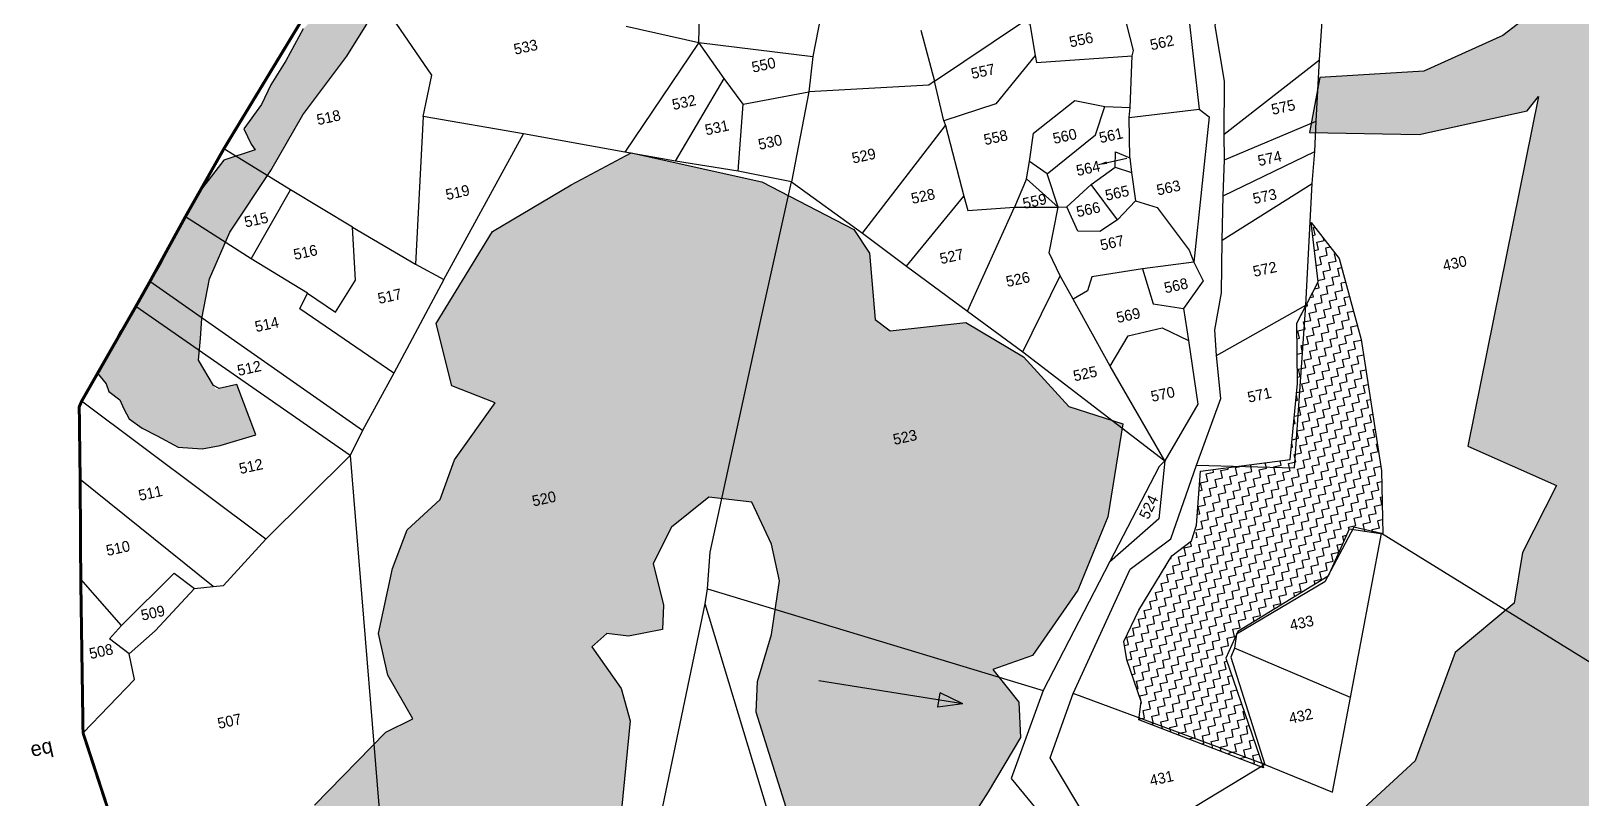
# Model space of a CAD drawing. Header units: metres. Extents: x 282146 to 284989, y 2016198 to 2020938.
# Drawn here: x 282202 to 283283, y 2017945 to 2018481 of the extents above; entities that cross this region are included whole.
import ezdxf
from ezdxf.enums import TextEntityAlignment as Align

# ---------------------------------------------------------------- set-up
doc = ezdxf.new("R2010")
doc.units = ezdxf.units.M
doc.header["$MEASUREMENT"] = 0
for name, color, linetype in [('POLY_HATCH', 12, 'Continuous'), ('POLY_PARCEL', 6, 'Continuous'), ('POLY_WATER', 4, 'Continuous'), ('SYM_ARROW', 1, 'Continuous'), ('TEXT_MAPOUT', 7, 'Continuous'), ('TEXT_PARCEL', 7, 'Continuous'), ('V_BOUND_LINE', 7, 'Continuous')]:
    doc.layers.add(name, color=color, linetype=linetype)
doc.styles.get("Standard").update_dxf_attribs({"font": 'arial.ttf'})
doc.styles.add('TEXT_MAP', font='', dxfattribs={"height": 1.8})
doc.styles.get('TEXT_MAP').set_extended_font_data('Kruti Dev 050')
doc.dimstyles.get("Standard").update_dxf_attribs({"dimtxt": 0.18, "dimasz": 0.18, "dimexe": 0.18, "dimexo": 0.0625, "dimgap": 0.09, "dimtad": 0, "dimtih": 1, "dimtoh": 1, "dimdec": 4, "dimzin": 0, "dimdsep": 46, "dimtxsty": 'Standard', "dimcen": 0.09, "dimadec": 0, "dimazin": 0, "dimtfac": 1, "dimtdec": 4, "dimtofl": 0, "dimtmove": 0, "dimatfit": 3, "dimfxl": 0, "dimtolj": 1, "dimtzin": 0, "dimarcsym": 0})
pattern_1 = [(12.37531, (282698.511, 2015839.8285), (3.793151, 5.925559), [4.97495, -4.97495]), (102.37531, (282703.3703, 2015840.8947), (-5.925559, 3.793151), [4.97495, -4.97495])]

# ---------------------------------------------------------------- blocks, each defined once
blk = doc.blocks.new('ARROWASPECT')
h = blk.add_hatch(color=256)
h.paths.add_polyline_path([(2.85, -2.85), (3.72, -1.98), (0, 0)])
h.paths.add_polyline_path([(0, 0), (1.98, -3.72), (2.85, -2.85)])
for points in [[(0, 0), (17.15, -17.15)], [(0, 0), (1.98, -3.72)], [(0, 0), (3.72, -1.98)], [(3.72, -1.98), (1.98, -3.72)]]:
    blk.add_lwpolyline(points)
blk = doc.blocks.new('TEXTARROW')
blk.add_leader([(0.04, -0.01), (8.68, -0.01)], dimstyle='Standard', override={"dimtxt": 2.5, "dimasz": 2.5, "dimexe": 1.25, "dimexo": 0.625, "dimgap": 0.625, "dimtad": 1, "dimtih": 0, "dimtoh": 0, "dimzin": 8, "dimcen": 2.5, "dimtofl": 1})
blk = doc.blocks.new('5647')
at = {"layer": 'POLY_HATCH'}
h = blk.add_hatch(dxfattribs=at)
h.set_pattern_fill('ZIGZAG', color=256, scale=39.799596, angle=12.3753, style=0)
h.set_pattern_definition(pattern_1)
h.paths.add_polyline_path([(283332.6, 2018988.3), (283319.4, 2019080.7), (283314, 2019111.7), (283080.3, 2019096.7), (283112.7, 2019045), (283119.5, 2018699.7), (283150.7, 2018656.9), (283268.8, 2018639.2), (283309.7, 2018636), (283270.6, 2018587.3), (283204.2, 2018536.1), (283151.8, 2018512.4), (283082.7, 2018508.2), (283075.9, 2018471.8), (283148.6, 2018470.3), (283220.2, 2018486), (283227.7, 2018495.5), (283180.9, 2018263.7), (283239.7, 2018237.5), (283217.1, 2018193.1), (283214.8, 2018178.6), (283319.7, 2018214.6), (283315.8, 2018227.4), (283324.2, 2018253.3), (283335, 2018290.8), (283333.2, 2018317.5), (283342.4, 2018339.5), (283350.2, 2018372.4), (283349.1, 2018400.2), (283358.8, 2018420.3), (283364.7, 2018443.7), (283362.6, 2018480.4), (283372.7, 2018507.6), (283379, 2018543.1), (283396.6, 2018568), (283430.6, 2018618.6), (283423.9, 2018649.2), (283422.3, 2018674.9), (283439.9, 2018718.4), (283451.4, 2018748), (283436.4, 2018802.9), (283351.6, 2018837.4)])
h = blk.add_hatch(dxfattribs=at)
h.set_pattern_fill('ZIGZAG', color=256, scale=39.799596, angle=12.3753, style=0)
h.set_pattern_definition(pattern_1)
h.paths.add_polyline_path([(282291.1, 2018344.9), (282286.9, 2018339.6), (282281.2, 2018327.8), (282274.8, 2018317.7), (282271.9, 2018312.4), (282277.8, 2018305.1), (282279.6, 2018300), (282286.9, 2018294.4), (282289.5, 2018288.5), (282293.1, 2018281.9), (282301.8, 2018275.6), (282311.6, 2018270.6), (282325.5, 2018263.2), (282341.6, 2018261.9), (282353.5, 2018264.3), (282377.2, 2018271.2), (282364.6, 2018304.7), (282350.6, 2018301.4), (282339.2, 2018320.7), (282340.4, 2018335.2), (282341.4, 2018348.5), (282346.5, 2018374.8), (282359.9, 2018405.6), (282387.1, 2018446.6), (282408.4, 2018483.6), (282437.4, 2018522.4), (282463.1, 2018563.7), (282481.9, 2018598.5), (282493.2, 2018621.7), (282506.3, 2018644.5), (282543, 2018657.3), (282558.5, 2018666.8), (282582.6, 2018684.2), (282598, 2018681.6), (282627.9, 2018694.4), (282623.4, 2018709.5), (282625.2, 2018717.3), (282630.8, 2018740.8), (282618, 2018748.9), (282605.4, 2018742.7), (282595.4, 2018735.2), (282589.4, 2018734.1), (282569, 2018730), (282563.4, 2018727), (282528.7, 2018718.5), (282524.7, 2018708.4), (282510.6, 2018698.2), (282501, 2018682.7), (282487.1, 2018666.3), (282475.9, 2018645.1), (282465.8, 2018626.2), (282453.7, 2018609.3), (282444.6, 2018602), (282432.4, 2018580.6), (282417, 2018548.9), (282408.5, 2018540.5), (282397.1, 2018519.3), (282387.2, 2018503.5), (282380.8, 2018490.4), (282369.2, 2018474.2), (282374.1, 2018464), (282376.7, 2018460.4), (282355.9, 2018453.5), (282341.8, 2018435.2), (282329.1, 2018414.6), (282314.2, 2018384.9), (282299.7, 2018360.3)])
h = blk.add_hatch(dxfattribs=at)
h.set_pattern_fill('ZIGZAG', color=256, scale=39.799596, angle=12.3753, style=0)
h.set_pattern_definition(pattern_1)
h.paths.add_polyline_path([(282625.4, 2018081.5), (282619.3, 2018103), (282600, 2018130.7), (282609.9, 2018139.5), (282624.2, 2018137.8), (282646.8, 2018142.1), (282647.5, 2018158.2), (282640.7, 2018185.8), (282652.8, 2018210), (282677.5, 2018229.9), (282706, 2018226.5), (282718.9, 2018199.1), (282769.8, 2018409.4), (282712.7, 2018439.1), (282626, 2018458.2), (282586.2, 2018437), (282534, 2018406.1), (282496.7, 2018345.2), (282507.2, 2018303.8), (282535.9, 2018292.4), (282508.9, 2018254.6), (282499.4, 2018228.3), (282477.4, 2018208.2), (282467.8, 2018182.5), (282458.5, 2018139.6), (282464.6, 2018111.8), (282481.3, 2018082.9), (282463.2, 2018074), (282416.1, 2018025.7), (282415.1, 2017979.7), (282425.8, 2017943.9), (282445.4, 2017917.8), (282434.3, 2017904.9), (282404.6, 2017882.5), (282396.9, 2017860.7), (282416.1, 2017836.4), (282441.6, 2017776.9), (282477, 2017754.8), (282466.8, 2017731.8), (282470.2, 2017690.5), (282440.5, 2017658.3), (282413.5, 2017629.5), (282412.6, 2017602.2), (282433.9, 2017587.5), (282493.3, 2017550.6), (282533, 2017521.2), (282556.4, 2017487.5), (282541.4, 2017470.4), (282542.4, 2017447), (282551.4, 2017424.7), (282568.2, 2017409.4), (282609.9, 2017412.3), (282568.6, 2017388.6), (282564.3, 2017366.9), (282584.3, 2017345.6), (282608.2, 2017325.2), (282658.1, 2017328.5), (282669.5, 2017292.2), (282690, 2017271.8), (282728.6, 2017253.9), (282798.6, 2017235.3), (282762, 2017278.6), (282732.4, 2017362.9), (282692.4, 2017456.7), (282654.2, 2017510.7), (282624.6, 2017531.9), (282589.2, 2017569.7), (282598.5, 2017606.4), (282612, 2017664.8), (282606.9, 2017701.1), (282594.1, 2017753.1), (282596.6, 2017801.5), (282602.9, 2017851.9), (282602.2, 2017899.6), (282605.3, 2017945.4), (282619.5, 2018022.7)])
h = blk.add_hatch(dxfattribs=at)
h.set_pattern_fill('ZIGZAG', color=256, scale=39.799596, angle=12.3753, style=0)
h.set_pattern_definition(pattern_1)
h.paths.add_polyline_path([(282984.6, 2018191), (282962.7, 2018155), (282952.7, 2018134.1), (282954.7, 2018122), (282964.2, 2018094.3), (282962.7, 2018082.2), (283045.3, 2018050.4), (283020.4, 2018123), (283028.4, 2018140.7), (283088.3, 2018177.4), (283102.3, 2018208.7), (283124.6, 2018205.3), (283123.6, 2018247.4), (283110.1, 2018334.5), (283095.5, 2018388.2), (283077.1, 2018411.9), (283081.6, 2018372.7), (283067.5, 2018345.3), (283068, 2018305.2), (283063, 2018254.9), (283003.5, 2018247.1), (283000.4, 2018202.8)])
h = blk.add_hatch(dxfattribs=at)
h.set_pattern_fill('ZIGZAG', color=256, scale=39.799596, angle=12.3753, style=0)
h.set_pattern_definition(pattern_1)
h.paths.add_polyline_path([(283033, 2017941.8), (282991.8, 2017949.4), (282954.4, 2017962), (282921.2, 2017980.4), (282907.7, 2017997.2), (282884.2, 2017996.9), (282852.5, 2018018.4), (282862.8, 2018034.5), (282884.1, 2018070.4), (282883.1, 2018093.8), (282865.8, 2018115.6), (282892.2, 2018124.9), (282922.2, 2018168.2), (282942.1, 2018216.9), (282952.2, 2018278.5), (282916.4, 2018290), (282886.3, 2018323), (282848, 2018345.7), (282797.9, 2018340.3), (282787.9, 2018347.8), (282784.2, 2018391.6), (282773.8, 2018407.4), (282769.8, 2018409.4), (282718.9, 2018199.2), (282724.4, 2018174.4), (282719, 2018138.7), (282709.9, 2018107.6), (282708.8, 2018087.2), (282800.6, 2017795.6), (282850.6, 2017767.1), (282898.4, 2017745), (282961.7, 2017709.7), (282992.6, 2017676.2), (283029, 2017657), (283047.1, 2017640.9), (283068.7, 2017615.1), (283091.8, 2017614), (283127.4, 2017619.7), (283138.9, 2017611.1), (283142.7, 2017608.4), (283239.3, 2017765.2), (283175.3, 2017796.6), (283155.1, 2017803.2), (283123.4, 2017815), (283100.4, 2017809.2), (283078.7, 2017793.8), (283079.7, 2017817.6), (283066.4, 2017890.9)])
h = blk.add_hatch(dxfattribs=at)
h.set_pattern_fill('ZIGZAG', color=256, scale=39.799596, angle=12.3753, style=0)
h.set_pattern_definition(pattern_1)
h.paths.add_polyline_path([(283621.5, 2018058.7), (283581.2, 2018107.6), (283596.4, 2018230.7), (283496.1, 2018180.5), (283397.4, 2018142.5), (283352.9, 2018127.1), (283353.1, 2018158.2), (283377.1, 2018177.5), (283392, 2018205), (283323, 2018203.9), (283319.7, 2018214.6), (283214.8, 2018178.6), (283211.7, 2018159.5), (283172.4, 2018126.9), (283145.9, 2018054.9), (283111.9, 2018023.5), (283119.2, 2017964.6), (283147.9, 2017917.3), (283164.7, 2017853.4), (283228.7, 2017857.6), (283301.7, 2017852.5), (283366.8, 2017773.8), (283423.3, 2017773.5), (283508.7, 2017737.3), (283532.7, 2017738.9), (283598.6, 2017721), (283646.9, 2017693.5), (283678.6, 2017690.6), (283726.1, 2017660.2), (283748.3, 2017642.5), (283769.4, 2017642.9), (283849.3, 2017625.3), (283917.1, 2017612), (283911.5, 2017637.5), (283814.6, 2017693.7), (283722.8, 2017720), (283700.1, 2017753.1), (283660.5, 2017747.2), (283611.4, 2017771.7), (283559.6, 2017770.2), (283517.7, 2017787.7), (283455.1, 2017803.6), (283448.8, 2017864.2), (283500.8, 2017895.6), (283555.8, 2017889.4), (283608, 2017940.3), (283631.4, 2018020.1)])
for points in [[(283012.1, 2019205.3), (283112.7, 2019045), (283119.5, 2018699.7), (283150.7, 2018656.9), (283268.8, 2018639.2), (283309.7, 2018636), (283270.6, 2018587.3), (283204.2, 2018536.1), (283151.8, 2018512.4), (283082.7, 2018508.2), (283075.9, 2018471.8), (283148.6, 2018470.3), (283220.2, 2018486), (283227.7, 2018495.5), (283180.9, 2018263.7), (283239.7, 2018237.5), (283217.1, 2018193.1), (283211.7, 2018159.5), (283172.4, 2018126.9), (283145.9, 2018054.9), (283111.9, 2018023.5)], [(282291.1, 2018344.9), (282286.9, 2018339.6), (282281.2, 2018327.8), (282274.8, 2018317.7), (282271.9, 2018312.4), (282277.8, 2018305.1), (282279.6, 2018300), (282286.9, 2018294.4), (282289.5, 2018288.5), (282293.1, 2018281.9), (282301.8, 2018275.6), (282311.6, 2018270.6), (282325.5, 2018263.2), (282341.6, 2018261.9), (282353.5, 2018264.3), (282377.2, 2018271.2), (282364.6, 2018304.7), (282352.8, 2018301.9), (282349.1, 2018303.9), (282339.2, 2018320.7), (282340.4, 2018335.2), (282341.4, 2018348.5), (282346.5, 2018374.8), (282359.9, 2018405.6), (282387.1, 2018446.6), (282408.4, 2018483.6), (282437.4, 2018522.4), (282463.1, 2018563.7)], [(282408.5, 2018540.5), (282397.1, 2018519.3), (282387.2, 2018503.5), (282380.8, 2018490.4), (282369.2, 2018474.2), (282374.1, 2018464), (282376.7, 2018460.4), (282355.9, 2018453.5), (282341.8, 2018435.2), (282329.1, 2018414.6), (282314.2, 2018384.9), (282299.7, 2018360.3), (282291.1, 2018344.9)], [(282800.6, 2017795.6), (282708.8, 2018087.2), (282709.9, 2018107.6), (282719, 2018138.7), (282724.4, 2018174.4), (282719, 2018198.8), (282706, 2018226.5), (282677.5, 2018229.9), (282652.8, 2018210), (282640.7, 2018185.8), (282647.5, 2018158.2), (282646.8, 2018142.1), (282624.2, 2018137.8), (282609.9, 2018139.5), (282600, 2018130.7), (282619.3, 2018103), (282625.4, 2018081.5), (282619.5, 2018022.7)], [(282416.1, 2018025.7), (282463.2, 2018074), (282481.3, 2018082.9), (282464.6, 2018111.8), (282458.5, 2018139.6), (282467.8, 2018182.5), (282477.4, 2018208.2), (282499.4, 2018228.3), (282508.9, 2018254.6), (282535.9, 2018292.4), (282507.2, 2018303.8), (282496.7, 2018345.2), (282534, 2018406.1), (282586.2, 2018437), (282626, 2018458.2), (282712.7, 2018439.1), (282773.8, 2018407.4), (282784.2, 2018391.6), (282787.9, 2018347.8), (282797.9, 2018340.3), (282848, 2018345.7), (282886.3, 2018323), (282916.4, 2018290), (282952.2, 2018278.5), (282942.1, 2018216.9), (282922.2, 2018168.2), (282892.2, 2018124.9), (282865.8, 2018115.6), (282883.1, 2018093.8), (282884.1, 2018070.4), (282862.8, 2018034.5), (282852.5, 2018018.4)], [(283045.3, 2018050.4), (282962.7, 2018082.2), (282964.2, 2018094.3), (282954.7, 2018122), (282952.7, 2018134.1), (282962.7, 2018155), (282984.6, 2018191), (282997.7, 2018200.8), (283001, 2018211.2), (283003.5, 2018247.1), (283063, 2018254.9), (283068, 2018305.2), (283067.5, 2018345.3), (283081.6, 2018372.7), (283077.1, 2018411.9), (283095.5, 2018388.2), (283110.1, 2018334.5), (283123.6, 2018247.4), (283124.6, 2018205.3), (283102.3, 2018208.7), (283088.3, 2018177.4), (283028.4, 2018140.7), (283020.4, 2018123), (283045.3, 2018050.4)]]:
    blk.add_lwpolyline(points, dxfattribs=at)
at = {"layer": 'POLY_PARCEL'}
for points in [[(283082.5, 2018519.8), (283090.5, 2018634.7)], [(282772.1, 2018591.5), (282761.7, 2018603.6), (282768.6, 2018565.7), (282753.9, 2018559.8), (282746.6, 2018522.2)], [(282671, 2018531.4), (282672.2, 2018585.3)], [(282488.1, 2018482.3), (282493.8, 2018509.7), (282460, 2018559)], [(282827.3, 2018505.8), (282885.7, 2018544.9), (282890.4, 2018543.8)], [(282958.4, 2018522.5), (282959.3, 2018526), (282952.3, 2018552.9)], [(282622.7, 2018542.3), (282671, 2018531.4)], [(282818.2, 2018539.6), (282827.3, 2018505.8)], [(282890.4, 2018543.8), (282894.1, 2018522.8)], [(282671, 2018531.4), (282621.8, 2018458.8)], [(282687.7, 2018507.6), (282671, 2018531.4)], [(282671, 2018531.4), (282746.6, 2018522.2)], [(282746.6, 2018522.2), (282743.8, 2018498.7)], [(282894.1, 2018522.8), (282868, 2018490.8), (282833.5, 2018479.4)], [(282894.1, 2018522.8), (282894.9, 2018518.2), (282958.4, 2018522.5)], [(282957, 2018488.4), (282958.4, 2018522.5)], [(283019.4, 2018470.7), (283082.5, 2018519.8)], [(283080.4, 2018479.3), (283082.5, 2018519.8)], [(282655.4, 2018452.8), (282687.7, 2018507.6)], [(282700.3, 2018490.5), (282687.7, 2018507.6)], [(282827.3, 2018505.8), (282823.5, 2018503.2), (282743.8, 2018498.7)], [(282833.5, 2018479.4), (282827.3, 2018505.8)], [(282700.3, 2018490.5), (282743.8, 2018498.7)], [(282743.8, 2018498.7), (282732.4, 2018439)], [(282890.2, 2018452.5), (282892.8, 2018471.3), (282920.3, 2018493), (282940.3, 2018488.9)], [(282488.1, 2018482.3), (282483, 2018384.5)], [(282554.7, 2018470.9), (282488.1, 2018482.3)], [(282697, 2018446.1), (282700.3, 2018490.5)], [(282902, 2018444.3), (282934.1, 2018470.2), (282940.3, 2018488.9)], [(282940.3, 2018488.9), (282957, 2018488.4)], [(282956.4, 2018481.7), (282957, 2018488.4)], [(282956.4, 2018481.7), (283002.7, 2018487.1)], [(282779.5, 2018405), (282834.5, 2018476.3)], [(282833.5, 2018479.4), (282834.5, 2018476.3)], [(282834.5, 2018476.3), (282846.6, 2018429.5)], [(282956.7, 2018455), (282956.4, 2018481.7)], [(283019.5, 2018453.6), (283080.4, 2018479.3)], [(283079.5, 2018459.2), (283080.4, 2018479.3)], [(282501.8, 2018374.2), (282554.7, 2018470.9)], [(282621.8, 2018458.8), (282554.7, 2018470.9)], [(282400.2, 2018433.7), (282355.9, 2018460.9)], [(282655.4, 2018452.8), (282621.8, 2018458.8)], [(282697, 2018446.1), (282655.4, 2018452.8)], [(282888.3, 2018441), (282890.2, 2018452.5)], [(282902, 2018444.3), (282890.2, 2018452.5)], [(282947.1, 2018448.8), (282947.3, 2018458.8), (282956.7, 2018455)], [(282956.7, 2018455), (282957.8, 2018445.1)], [(283018.7, 2018429.6), (283079.5, 2018459.2)], [(283077.6, 2018437.8), (283079.5, 2018459.2)], [(282732.4, 2018439), (282697, 2018446.1)], [(282909.3, 2018422.2), (282902, 2018444.3)], [(282931.1, 2018437.3), (282947.1, 2018448.8)], [(282947.1, 2018448.8), (282957.8, 2018445.1)], [(282957.8, 2018445.1), (282960.6, 2018426.5)], [(282374.1, 2018387.9), (282400.2, 2018433.7)], [(282441.3, 2018409), (282400.2, 2018433.7)], [(282676.7, 2018169), (282678.5, 2018193.3), (282712, 2018347.4), (282732.4, 2018439)], [(282732.4, 2018439), (282779.5, 2018405)], [(282888.3, 2018441), (282880.3, 2018422.1)], [(282909.3, 2018422.2), (282888.3, 2018441)], [(282915, 2018422.4), (282931.1, 2018437.3)], [(282948.5, 2018413.9), (282931.1, 2018437.3)], [(283017.9, 2018400.4), (283077.6, 2018437.8)], [(283073.4, 2018357.1), (283077.6, 2018437.8)], [(282808.7, 2018383), (282846.6, 2018429.5)], [(282846.6, 2018429.5), (282849.3, 2018420), (282880.3, 2018422.1)], [(282849.2, 2018353.2), (282880.3, 2018422.1)], [(282880.3, 2018422.1), (282909.3, 2018422.2)], [(282910.5, 2018376.7), (282903.3, 2018392), (282909.3, 2018422.2)], [(282909.3, 2018422.2), (282915, 2018422.4)], [(282948.5, 2018413.9), (282936.9, 2018406.1), (282922.2, 2018406.2), (282915, 2018422.4)], [(282960.6, 2018426.5), (282948.5, 2018413.9)], [(282960.6, 2018426.5), (282974.9, 2018421.9), (282996, 2018393.7), (282999.1, 2018385.8)], [(282374.1, 2018387.9), (282330.4, 2018415.9)], [(282411.4, 2018365.2), (282429.9, 2018352.7), (282443.2, 2018373.8), (282441.3, 2018409)], [(282441.3, 2018409), (282483, 2018384.5)], [(282779.5, 2018405), (282808.7, 2018383)], [(282411.4, 2018365.2), (282374.1, 2018387.9)], [(282483, 2018384.5), (282501.8, 2018374.2)], [(282808.7, 2018383), (282849.2, 2018353.2)], [(282965.2, 2018381.4), (282931.6, 2018376), (282928.7, 2018366.8), (282919.1, 2018361.2)], [(282999.1, 2018385.8), (282965.2, 2018381.4)], [(282965.2, 2018381.4), (282972.3, 2018358.1), (282992.3, 2018355)], [(282447.9, 2018274.2), (282306.9, 2018373)], [(282501.8, 2018374.2), (282468.7, 2018312.1)], [(282885.8, 2018326.3), (282910.5, 2018376.7)], [(282919.1, 2018361.2), (282910.5, 2018376.7)], [(282468.7, 2018312.1), (282406.2, 2018354.9), (282411.4, 2018365.2)], [(282943.8, 2018316.7), (282919.1, 2018361.2)], [(282439.7, 2018257.5), (282297.6, 2018356.5)], [(282849.2, 2018353.2), (282885.8, 2018326.3)], [(283000.9, 2018251), (283065.9, 2018249.2), (283073.4, 2018357.1)], [(283014.2, 2018323.7), (283073.4, 2018357.1)], [(282943.8, 2018316.7), (282955.7, 2018336.9), (282978.3, 2018342.2), (282995.7, 2018333.7)], [(282885.8, 2018326.3), (282979.9, 2018253.9)], [(282468.7, 2018312.1), (282447.9, 2018274.2)], [(282979.9, 2018253.9), (282943.8, 2018316.7)], [(282383.8, 2018202), (282261.6, 2018293.6)], [(282447.9, 2018274.2), (282439.7, 2018257.5)], [(282383.8, 2018202), (282439.7, 2018257.5)], [(282439.7, 2018257.5), (282464.2, 2017958.1)], [(282979.9, 2018253.9), (282976.1, 2018250.2), (282943.3, 2018186.7)], [(282348.7, 2018170.6), (282260.6, 2018241.7)], [(283123.6, 2018205.7), (283105.3, 2018209.9), (283086, 2018173.6), (283027.5, 2018138.9), (283026.1, 2018129.6)], [(283103, 2018097), (283123.6, 2018205.7)], [(283290.9, 2018102.3), (283123.6, 2018205.7)], [(282348.7, 2018170.6), (282355.7, 2018171.3), (282383.8, 2018202)], [(282288, 2018144.9), (282261, 2018175.6)], [(282288, 2018144.9), (282323, 2018179.6), (282336.5, 2018169.3)], [(282336.5, 2018169.3), (282310.4, 2018141.2), (282293, 2018126.1)], [(282336.5, 2018169.3), (282348.7, 2018170.6)], [(282675, 2018159.2), (282676.7, 2018169)], [(282676.7, 2018169), (282899.2, 2018101.6)], [(282647, 2018024.8), (282675, 2018159.2)], [(282980.2, 2017689), (282786.9, 2017788.8), (282675, 2018159.2)], [(282293, 2018126.1), (282280.1, 2018135.9), (282288, 2018144.9)], [(282262.5, 2018073.6), (282296.7, 2018109), (282293, 2018126.1)], [(283026.1, 2018129.6), (283023.6, 2018123.7), (283046.2, 2018052.5)], [(283103, 2018097), (283026.1, 2018129.6)], [(283046.2, 2018052.5), (282919.1, 2018099.6)], [(283046.2, 2018052.5), (283091.1, 2018034.1), (283103, 2018097)], [(283046.2, 2018052.5), (282993, 2018020.2), (282999.8, 2017978.5)]]:
    blk.add_lwpolyline(points, dxfattribs=at)
at = {"layer": 'POLY_WATER'}
for points in [[(282956.3, 2018575.7), (282995.2, 2018553.4), (283002.7, 2018487.1)], [(283019.4, 2018470.7), (283019.5, 2018505.7), (283013.3, 2018542.5), (283018.3, 2018573)], [(283002.7, 2018487.1), (283009.3, 2018482.2), (282999.1, 2018385.8)], [(283019.5, 2018453.6), (283019.4, 2018470.7)], [(283018.7, 2018429.6), (283019.5, 2018453.6)], [(283017.9, 2018400.4), (283018.7, 2018429.6)], [(283014.2, 2018323.7), (283013.2, 2018340.9), (283017.5, 2018365.4), (283017.9, 2018400.4)], [(282999.1, 2018385.8), (283005.3, 2018373.4), (282992.3, 2018355)], [(282992.3, 2018355), (282995.7, 2018333.7)], [(282995.7, 2018333.7), (283001.8, 2018291.5), (282979.9, 2018253.9)], [(283000.9, 2018251), (283017, 2018295.3), (283014.2, 2018323.7)], [(282919.1, 2018099.6), (282956.9, 2018182.2), (282983.9, 2018202.1), (283000.9, 2018251)], [(282979.9, 2018253.9), (282975.9, 2018215.4), (282943.3, 2018186.7)], [(282943.3, 2018186.7), (282899.2, 2018101.6)], [(282899.2, 2018101.6), (282878, 2018043.2), (282921, 2017991), (282954.3, 2017971), (283004.3, 2017954.6)], [(282999.8, 2017978.5), (282946.7, 2017994.7), (282929.8, 2018013.7), (282903.9, 2018057), (282919.1, 2018099.6)]]:
    blk.add_lwpolyline(points, dxfattribs=at)
at = {"layer": 'V_BOUND_LINE', "const_width": 1.99}
for points in [[(282355.9, 2018460.9), (282435.7, 2018592.6)], [(282330.4, 2018415.9), (282355.9, 2018460.9)], [(282306.9, 2018373), (282330.4, 2018415.9)], [(282297.6, 2018356.5), (282306.9, 2018373)], [(282261.6, 2018293.6), (282297.6, 2018356.5)], [(282260.6, 2018241.7), (282260, 2018289.9), (282261.6, 2018293.6)], [(282261, 2018175.6), (282260.6, 2018241.7)], [(282262.5, 2018073.6), (282261, 2018175.6)], [(282280.2, 2018019.4), (282262.5, 2018073.6)]]:
    blk.add_lwpolyline(points, dxfattribs=at)
at = {"layer": 'SYM_ARROW'}
for name, p, xscale, yscale, zscale, rotation in [('TEXTARROW', (282935.9, 2018450.5), 2.221577863072343, 2.221577863072343, 2.221577863072343, 12.37531330334499), ('ARROWASPECT', (282845.9, 2018092.8), 3.979959615399545, 3.979959615399545, 3.979959615399545, 215.9402301447631)]:
    blk.add_blockref(name, p, dxfattribs=dict(at, xscale=xscale, yscale=yscale, zscale=zscale, rotation=rotation))
at = {"layer": 'TEXT_MAPOUT', "style": 'TEXT_MAP'}
blk.add_text('eq', height=9.95, rotation=12.3753, dxfattribs=at).set_placement((282228.7, 2018057.6))
at = {"layer": 'TEXT_PARCEL', "style": 'TEXT_MAP'}
for s, rotation, p in [('556', 12.3753, (282924.5, 2018533.3)), ('562', 12.3753, (282978.1, 2018531.4)), ('533', 12.3753, (282556.1, 2018528.5)), ('550', 12.3753, (282713.9, 2018516.6)), ('557', 12.3753, (282859.4, 2018512.3)), ('532', 12.3753, (282661.1, 2018491.8)), ('575', 12.3753, (283058.5, 2018488.5)), ('518', 12.3753, (282425.4, 2018481.8)), ('531', 12.3753, (282682.9, 2018475)), ('558', 12.3753, (282867.8, 2018468.5)), ('560', 12.3753, (282913.6, 2018469.3)), ('561', 12.3753, (282944.3, 2018469.8)), ('530', 12.3753, (282718.2, 2018465.4)), ('529', 12.3753, (282780.3, 2018456.3)), ('564', 12.3753, (282929.1, 2018448)), ('574', 12.3753, (283049.5, 2018454.5)), ('519', 12.3753, (282510.9, 2018432.1)), ('528', 12.3753, (282819.6, 2018429.5)), ('559', 12.3753, (282893.6, 2018426.2)), ('565', 12.3753, (282948.3, 2018431.6)), ('563', 12.3753, (282982.4, 2018435.1)), ('573', 12.3753, (283046.2, 2018429.4)), ('566', 12.3753, (282929.2, 2018420.7)), ('515', 12.3753, (282377.4, 2018413.9)), ('567', 12.3753, (282945, 2018398.6)), ('516', 12.3753, (282410, 2018392.4)), ('527', 12.3753, (282838.6, 2018389.6)), ('430', 12.3753, (283172.2, 2018385)), ('526', 12.3753, (282882.5, 2018374.4)), ('572', 12.3753, (283046.3, 2018381.1)), ('568', 12.3753, (282987.4, 2018370.2)), ('517', 12.3753, (282465.9, 2018363.2)), ('514', 12.3753, (282384.4, 2018344.5)), ('569', 12.3753, (282955.7, 2018350.5)), ('512', 12.3753, (282372.7, 2018315.5)), ('525', 12.3753, (282927.1, 2018311.8)), ('570', 12.3753, (282978.6, 2018298.2)), ('571', 12.3753, (283042.7, 2018297.6)), ('523', 12.3753, (282807.6, 2018269.7)), ('512', 12.3753, (282373.9, 2018250.4)), ('511', 12.3753, (282307.2, 2018232.6)), ('520', 12.3753, (282568.2, 2018228.9)), ('524', 64.4807, (282969.2, 2018223.3)), ('510', 12.3753, (282285.7, 2018196.1)), ('509', 12.3753, (282308.8, 2018153.2)), ('433', 12.3753, (283070.7, 2018146.5)), ('508', 12.3753, (282274.5, 2018127.7)), ('507', 12.3753, (282359.6, 2018081.4)), ('432', 12.3753, (283070.1, 2018084.7)), ('431', 12.3753, (282977.8, 2018043.5))]:
    blk.add_text(s, height=7.16, rotation=rotation, dxfattribs=at).set_placement(p, align=Align.MIDDLE)

msp = doc.modelspace()

# ---------------------------------------------------------------- block references
at = {"xscale": 1.051453222781844, "yscale": 1.051453222781844, "zscale": 1.051453222781844, "rotation": 0.007350067816667833}
msp.add_blockref('5647', (-14275.7, -103956.9), dxfattribs=at)

doc.saveas('drawing.dxf')
